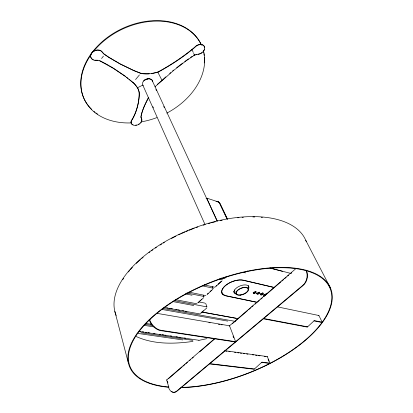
<?xml version="1.0" encoding="UTF-8"?>
<svg xmlns="http://www.w3.org/2000/svg" width="413" height="413" viewBox="0 0 413 413"><rect width="100%" height="100%" fill="white"/><g stroke="black" fill="none" stroke-linecap="round" stroke-linejoin="round"><path stroke-width="0.62" d="M217.336 221.053L207.341 199.629L207.44 198.772L207.109 198.24L206.087 198.503M141.055 115.625L142.067 111.954M142.232 111.474L142.562 110.519M142.769 109.956L143.394 108.283M143.605 107.726L144.565 105.398M144.808 104.814L147.42 99.414M147.684 98.872L148.339 97.767M148.752 97.494C145.5 103.637 142.108 110.121 141.019 117.055M101.562 58.496L103.42 56.142M155.025 86.957L155.696 86.214M135.557 79.554L139.424 74.939M155.67 86.157L162.102 80.592A0.712 0.506 -32.6 0 0 162.237 80.504L173.816 70.277L185.969 60.959L194.451 55.192L197.626 54.397A6.076 4.398 -31.1 0 0 204.275 50.081A6.076 4.398 -31.1 0 0 202.019 44.769A6.076 4.398 -31.1 0 0 194.709 47.51C183.424 57.015 170.972 65.171 158.014 72.218L151.37 73.695M217.037 220.96L207.341 199.629M157.467 84.242L162.061 80.318M149.222 319.776L149.976 319.538L149.222 319.776A11.105 6.758 48.7 0 0 160.652 330.617L235.307 341.954M197.812 302.837L200.708 300.174M201.085 299.828L201.838 299.136M207.393 294.035L208.157 293.333M210.072 291.573L211.611 290.163M215.343 286.73L216.696 285.491M218.054 284.247L221.208 281.346M225.085 277.784L226.009 276.942M198.121 302.781L203.774 297.592M207.068 294.567L212.834 289.276M216.195 286.188L222.08 280.788M226.309 276.906L224.316 278.729L221.822 278.155M162.051 80.303L165.85 76.823M200.434 313.431L201.529 312.44M202.628 311.443L203.366 310.777M201.208 312.982L206.737 307.984M246.778 271.806L247.723 270.954M192.959 341.226L192.535 341.463C173.801 344.081 153.708 344.504 136.135 336.502M143.569 81L145.015 79.74L149.021 78.615M171.312 391.343A9.809 6.169 -85.4 0 0 177.337 390.899L302.786 285.739A10.815 8.389 -78.3 0 0 306.296 270.319L305.95 270.226A10.821 8.389 -78.3 0 1 302.44 285.651L176.981 390.868A9.814 6.169 -85.4 0 1 168.489 387.255L168.762 387.007L166.661 379.95L215.028 338.273M229.2 326.069L295.667 268.801M168.473 378.721L182.112 366.976M183.088 366.14L185.034 364.457M186.01 363.621L187.471 362.361M189.422 360.683L190.393 359.847M192.344 358.169L193.315 357.328M199.649 351.876L214.739 338.877M232.256 323.792L247.831 310.385M248.755 309.585L250.706 307.907M251.682 307.065L253.184 305.775M255.1 304.123L256.075 303.281M257.877 301.727L259.343 300.468M260.81 299.208L262.27 297.943M263.737 296.684L264.718 295.842M265.347 295.295L280.835 281.955M281.811 281.119L283.767 279.436M284.743 278.594L286.209 277.329M287.675 276.07L288.702 275.182M290.607 273.545L291.583 272.704M305.95 270.226L305.579 270.546L306.296 270.319M169.712 73.421L170.693 72.59M172.655 70.928L173.636 70.096M266.999 356.806L267.294 356.574L270.025 363.192L269.725 363.425L261.656 362.377M318.583 315.785L318.913 315.522L322.176 322.197L321.846 322.46L313.932 320.88M176.63 67.727L182.706 63.07M184.761 61.542L188.493 58.868M192.019 49.4L194.59 47.294A6.071 4.404 -31.2 0 1 200.775 44.382A6.071 4.404 -31.2 0 1 204.6 47.743M190.574 57.422L192.148 56.369M192.019 49.4A0.728 0.506 -34.5 0 0 191.89 49.498C181.286 58.063 169.831 65.564 157.838 72.032C152.309 73.726 146.383 74.247 140.678 73.194L133.678 70.422L120.121 63.839L108.955 57.314L103.973 53.927L102.527 52.399A6.371 4.951 -20.5 0 0 92.842 51.666A6.371 4.951 -20.5 0 0 93.317 59.766M193.733 55.347L194.265 55.017M194.404 54.95L195.179 54.676M207.016 338.619L198.834 340.384M195.958 54.459L196.738 54.294M168.483 387.244L168.84 387.275M98.062 60.277L96.41 60.184A6.371 4.951 -20.5 0 1 94.825 60.153M166.661 379.95L167.012 379.981M209.536 363.91L254.16 369.237L261.956 362.139L270.025 363.192M209.845 363.652L254.465 368.995M224.682 350.663L267.294 356.574M225.658 351.091L226.928 351.267M228.838 351.53L230.108 351.706M234.563 352.32L235.833 352.495M237.743 352.759L239.013 352.934M240.289 353.115L241.559 353.291M243.469 353.554L244.739 353.729M246.649 353.993L247.919 354.168M252.369 354.782L253.644 354.958M255.549 355.221L256.824 355.402M258.094 355.578L260.004 355.841M264.454 356.455L265.724 356.631M137.059 333.312L182.752 339.925M140.905 332.754L192.876 340.338M139.589 331.402L140.854 331.587M142.454 331.82L143.714 332.006M145.278 332.238L146.543 332.424M148.128 332.656L149.387 332.842M153.729 333.482L154.958 333.663M159.186 334.287L160.466 334.478M162.304 334.747L163.615 334.938M164.782 335.113L166.036 335.294M170.424 335.945L171.834 336.151M176.046 336.771L177.523 336.987M178.788 337.173L180.305 337.4M184.477 338.015L185.788 338.206M139.042 331.469L198.921 340.281M143.838 325.305L154.044 326.889M144.901 324.334L152.753 325.563M150.322 323.993L151.643 324.2M145.273 323.327L151.607 324.329M156.532 313.271L229.514 325.795L235.627 341.685L160.982 330.312A11.11 6.758 48.7 0 1 149.547 319.466M208.89 322.589L210.16 322.806M218.41 324.22L219.68 324.437M220.945 324.654L222.215 324.871M161.819 309.414L227.692 321.092M162.696 308.413L235.405 321.402M166.764 307.871L168.024 308.098M168.994 308.274L170.259 308.501M171.173 308.666L172.433 308.893M175.892 309.518L177.12 309.74M178.106 309.915L179.572 310.178M182.639 310.731L183.862 310.953M185.039 311.165L186.315 311.392M163.946 307.463L200.109 313.973M202.829 312.161L235.833 318.196M236.964 318.402L238.327 318.65M201.621 312.027L238.296 318.728M263.69 318.516L307.639 326.833M172.722 301.552L193.733 305.522M263.344 318.8L307.303 327.101L314.267 320.617L322.176 322.197M174.11 300.649L206.98 306.905M175.355 299.58L176.764 299.848M175.489 299.683L197.001 303.808M199.267 302.006L204.951 303.111M185.344 293.88L192.009 295.223M186.81 293.003L204.022 296.493M188.963 292.156L205.922 295.62M257.227 302.295L225.994 295.76A13.474 6.732 -21.9 0 1 225.131 285.92A13.474 6.732 -21.9 0 1 243.231 280.282L274.315 287.567M257.046 302.362L225.896 295.847A13.629 6.809 -21.9 0 1 225.023 285.894A13.629 6.809 -21.9 0 1 243.329 280.19L274.33 287.463M277.572 306.89L318.913 315.522M202.416 285.868L213.082 288.166M204.342 284.939L215.028 287.262M129.011 79.213L134.313 83.607L137.488 87.763A30.526 21.997 -20.6 0 1 139.181 92.29L139.439 94.009C138.804 102.765 136.827 111.809 132.356 119.45A5.632 3.872 -22.4 0 0 132.408 124.69A5.632 3.872 -22.4 0 0 139.382 124.045A5.632 3.872 -22.4 0 0 141.452 118.614L141.153 117.891M219.189 278.951L222.328 279.668M243.107 272.301L245.565 272.9M270.551 268.202L282.446 271.289M269.875 267.98L291.232 273.525M218.338 201.911L207.109 198.24M133.043 82.646L125.583 76.606L113.286 68.315L99.796 60.856L96.497 60.417A6.376 4.951 -20.5 0 1 90.659 56.596A6.376 4.951 -20.5 0 1 95.408 50.562A6.376 4.951 -20.5 0 1 102.625 52.627L104.066 54.155L108.98 57.51L120.152 64.036L133.714 70.618L140.735 73.375A0.733 0.289 37.6 0 0 140.864 73.431L142.893 73.751A32.085 24.253 -27.4 0 0 149.201 73.906L149.134 73.757M106.296 64.036L99.77 60.659A0.769 0.341 32.9 0 0 99.621 60.597M106.766 64.294L109.017 65.584M109.548 65.899L113.255 68.119M113.787 68.45L125.547 76.41M126.538 77.21L128.02 78.413M133.11 82.698L135.583 85.063L137.488 87.763L142.805 85.093L205.054 224.605M305.765 240.33L330.508 288.119M227.522 219.231L220.031 203.604A6.025 4.269 -73.1 0 0 216.427 201.559M227.248 218.875L220.041 203.836A5.751 4.078 -73.1 0 0 219.706 203.258M227.155 219.122L219.664 203.49A6.025 4.269 -73.1 0 0 216.061 201.446M161.994 80.365L157.761 72.053M151.901 79.905L207.233 199.737M155.918 89.476L156.455 90.648M163.765 106.456L164.302 107.628M152.877 106.704L153.399 107.881M234.212 289.941L234.997 291.707M192.071 49.668L193.263 52.446M193.661 53.365L194.451 55.192M268.135 359.563L268.817 361.22M221.683 278.047L222.086 279.059M233.04 336.074L233.722 337.839M212.618 286.947L212.85 287.556M212.458 286.921L213.154 288.744M203.573 295.28L203.795 295.884M203.547 295.543L203.919 296.549M205.659 303.318L206.758 306.307M206.614 306.245L206.836 306.844M206.975 198.694L207.156 199.216M167.363 381.158L167.89 382.923M141.009 117.369L141.251 118.113M114.84 311.397L128.557 363.652M141.101 117.597L140.91 116.27M143.161 85.599A5.266 3.81 -24.8 0 1 146.073 79.177A5.266 3.81 -24.8 0 1 152.536 81.562M144.664 80.339A4.884 3.536 -24.8 0 1 148.241 78.919M148.974 78.919A4.884 3.536 -24.8 0 1 149.996 79.1M150.456 79.27A4.884 3.536 -24.8 0 1 151.272 79.786M204.45 49.044A6.071 4.404 -31.2 0 1 203.898 50.36M203.64 50.768A6.071 4.404 -31.2 0 1 203.026 51.558M201.874 52.596A6.071 4.404 -31.2 0 1 199.479 53.835M198.968 53.979A6.071 4.404 -31.2 0 1 197.987 54.149M137.384 87.535A30.516 21.997 -20.6 0 1 139.083 92.063C139.496 101.355 136.817 111.159 132.263 119.228A5.632 3.872 -22.4 0 0 133.032 124.829M141.354 118.386A5.632 3.872 -22.4 0 1 140.699 122.578M139.315 123.807A5.632 3.872 -22.4 0 1 138.448 124.313M136.574 124.989A5.632 3.872 -22.4 0 1 135.64 125.144M168.659 387.26A107.896 49.219 -21.1 0 1 185.582 293.937A107.896 49.219 -21.1 0 1 332.248 298.563A107.896 49.219 -21.1 0 1 180.951 387.647M218.844 202.37A5.751 4.078 -73.1 0 1 219.303 202.768M217.78 201.9A5.751 4.078 -73.1 0 1 218.332 202.081M255.843 291.898A1.647 0.8 -22.6 0 1 253.345 292.863M255.848 291.919A1.647 0.8 -22.6 0 1 253.355 292.884M255.533 291.392A1.198 0.583 -22.6 0 1 255.456 291.754M255.446 291.754A1.182 0.578 -22.6 0 0 255.497 291.351A1.198 0.583 -22.6 0 1 254.847 292.419A1.198 0.583 -22.6 0 1 253.375 292.44M255.482 291.387A1.182 0.578 -22.6 0 1 254.795 292.44A1.182 0.578 -22.6 0 1 253.365 292.383M259.555 292.177A1.642 0.795 -22.7 0 1 258.512 293.39A1.642 0.795 -22.7 0 1 256.695 293.586M259.075 292.213A1.193 0.578 -22.7 0 1 258.135 293.313A1.193 0.578 -22.7 0 1 256.901 293.008A1.177 0.573 -22.7 0 0 258.187 293.287A1.177 0.573 -22.7 0 0 259.023 292.177M263.066 293.024A1.637 0.785 -22.8 0 1 263.055 293.147M262.936 293.416A1.637 0.785 -22.8 0 1 260.417 294.443M262.028 293.757A1.187 0.573 -22.8 0 0 262.591 293.018A1.172 0.568 -22.8 0 1 262.023 293.751M262.616 293.039A1.187 0.573 -22.8 0 1 261.646 294.092A1.187 0.573 -22.8 0 1 260.412 293.85M262.57 293.003A1.172 0.563 -22.8 0 1 261.692 294.066A1.172 0.563 -22.8 0 1 260.427 293.844M266.173 294.469A1.626 0.78 -22.9 0 1 265.931 294.67M265.327 295.006A1.626 0.78 -22.9 0 1 263.695 295.13M265.213 294.67A1.167 0.558 -22.9 0 1 264.521 294.856M266.096 293.87A1.167 0.558 -22.9 0 1 265.12 294.856A1.167 0.558 -22.9 0 1 263.912 294.67M203.444 51.315A64.5 47.5 -24.9 0 1 203.697 52.487M203.903 53.638A64.5 47.5 -24.9 0 1 204.141 55.388M204.301 57.154A64.5 47.5 -24.9 0 1 204.265 62.936M97.52 114.034A64.5 47.5 -24.9 0 1 95.955 112.945M94.949 112.191A64.5 47.5 -24.9 0 1 93.973 111.402M91.65 109.321A64.5 47.5 -24.9 0 1 88.367 105.682M87.995 105.207A64.5 47.5 -24.9 0 1 118.381 30.51A64.5 47.5 -24.9 0 1 201.374 45.048M203.439 50.66A64.552 47.49 -24.9 0 1 166.821 113.116M156.925 117.581A64.552 47.49 -24.9 0 1 141.153 121.876M131.535 122.898A64.552 47.49 -24.9 0 1 91.103 54.666M93.415 51.594A64.552 47.49 -24.9 0 1 152.671 21.244A64.552 47.49 -24.9 0 1 201.405 44.996M222.875 293.855A13.464 6.737 -21.9 0 1 221.967 292.786M255.848 291.361A1.497 0.728 -22.6 0 1 254.857 292.58A1.497 0.728 -22.6 0 1 253.133 292.61M259.41 292.223A1.492 0.723 -22.7 0 1 258.321 293.395A1.492 0.723 -22.7 0 1 256.685 293.395M262.916 293.003A1.487 0.718 -22.8 0 1 262.028 294.077A1.487 0.718 -22.8 0 1 260.386 294.314M266.158 294.361A1.482 0.707 -22.9 0 1 264.816 295.104A1.482 0.707 -22.9 0 1 263.69 294.944M265.001 295.729A1.482 0.707 -22.9 0 1 263.886 295.321A1.482 0.707 -22.9 0 1 265.079 294.221A1.482 0.707 -22.9 0 1 266.602 294.257M236.375 294.154A7.935 3.929 -22.1 0 1 235.358 288.971A7.935 3.929 -22.1 0 1 245.059 284.887A7.935 3.929 -22.1 0 1 248.414 289.09M248.27 285.517A7.93 3.929 -22.1 0 1 248.151 288.465M236.122 293.529A7.93 3.929 -22.1 0 1 233.706 291.361M224.109 294.846A13.619 6.809 -21.9 0 1 221.879 292.972M116.218 315.506A101.97 52.683 -21.1 0 1 191.4 229.045A101.97 52.683 -21.1 0 1 306.224 241.476M122.682 279.787A101.484 52.43 -21.1 0 1 123.647 278.316M128.381 271.976A101.484 52.43 -21.1 0 1 129.537 270.598M130.332 269.679A101.484 52.43 -21.1 0 1 132.408 267.381M136.269 263.453A101.484 52.43 -21.1 0 1 140.374 259.648M141.757 258.445A101.484 52.43 -21.1 0 1 143.141 257.268M148.974 252.648A101.484 52.43 -21.1 0 1 149.934 251.935M151.395 250.872A101.484 52.43 -21.1 0 1 152.877 249.819M155.402 248.079A101.484 52.43 -21.1 0 1 156.429 247.392M160.094 245.028A101.484 52.43 -21.1 0 1 161.7 244.037M163.331 243.056A101.484 52.43 -21.1 0 1 164.426 242.405M171.524 238.456A101.484 52.43 -21.1 0 1 175.923 236.205M178.715 234.852A101.484 52.43 -21.1 0 1 180.404 234.063M181.539 233.541A101.484 52.43 -21.1 0 1 184.972 232.018M186.129 231.528A101.484 52.43 -21.1 0 1 187.863 230.8M189.02 230.325A101.484 52.43 -21.1 0 1 194.286 228.281M196.056 227.63A101.484 52.43 -21.1 0 1 197.827 227M203.165 225.214A101.484 52.43 -21.1 0 1 204.951 224.651M208.529 223.588A101.484 52.43 -21.1 0 1 210.315 223.087M211.508 222.762A101.484 52.43 -21.1 0 1 215.276 221.791M220.294 220.63A101.484 52.43 -21.1 0 1 222.163 220.232M237.687 217.79A101.484 52.43 -21.1 0 1 238.957 217.656M242.09 217.377A101.484 52.43 -21.1 0 1 243.334 217.29M252.901 216.964A101.484 52.43 -21.1 0 1 254.764 216.985M261.207 217.279A101.484 52.43 -21.1 0 1 262.462 217.383M168.938 387.022A107.385 48.982 -21.1 0 1 185.824 294.149A107.385 48.982 -21.1 0 1 331.784 298.744A107.385 48.982 -21.1 0 1 181.255 387.409M240.144 295.218A6.799 3.35 -22.1 0 0 248.538 288.702A6.799 3.35 -22.1 0 0 238.017 289.818A6.799 3.35 -22.1 0 0 240.144 295.218M240.299 294.934A6.309 3.108 -22.1 0 0 248.084 288.888A6.309 3.108 -22.1 0 0 238.316 289.926A6.309 3.108 -22.1 0 0 240.299 294.934M254.594 292.389A1.198 0.583 -22.6 0 0 254.986 292.192A1.182 0.578 -22.6 0 1 254.594 292.378M258.77 292.796A1.193 0.578 -22.7 0 0 258.951 292.605A1.177 0.573 -22.7 0 1 258.76 292.796M257.108 293.282A1.193 0.578 -22.7 0 0 258.43 293.034A1.177 0.573 -22.7 0 1 257.118 293.271M261.233 294.071A1.187 0.573 -22.8 0 0 261.842 293.86A1.172 0.568 -22.8 0 1 261.233 294.061M254.181 293.447A1.502 0.728 -22.6 0 0 256.137 292.048A1.502 0.728 -22.6 0 0 253.881 292.208A1.502 0.728 -22.6 0 0 254.181 293.447M257.722 294.232A1.492 0.723 -22.7 0 0 259.679 292.838A1.492 0.723 -22.7 0 0 257.444 292.998A1.492 0.723 -22.7 0 0 257.722 294.232M261.238 295.006A1.487 0.712 -22.8 0 0 263.184 293.617A1.487 0.712 -22.8 0 0 260.964 293.782A1.487 0.712 -22.8 0 0 261.238 295.006"/></g></svg>
